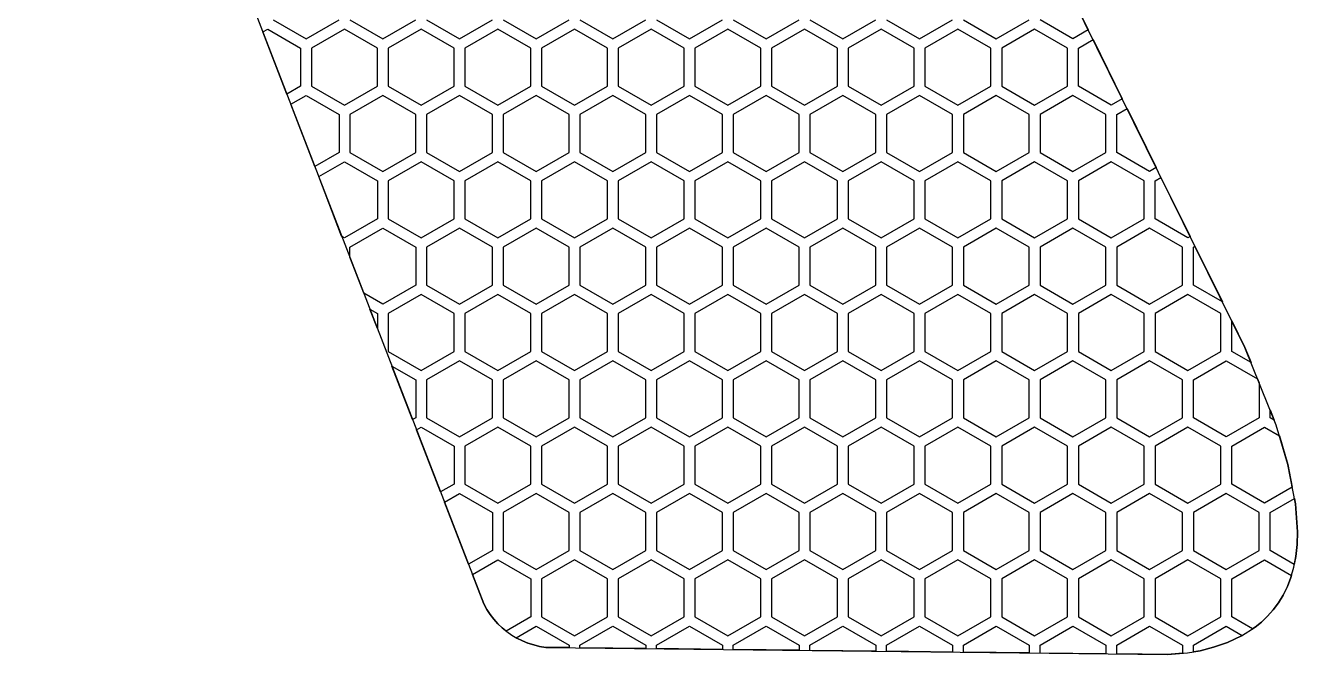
# Model space of a CAD drawing. Extents: x -38 to 90, y -93 to -2.
# Drawn here: x 31.6 to 90.2, y -93.5 to -64.5 of the extents above; entities that cross this region are included whole.
import ezdxf

# ---------------------------------------------------------------- set-up
doc = ezdxf.new("R2010")
doc.units = 0
doc.layers.get('0').update_dxf_attribs({"color": 5})

msp = doc.modelspace()

# ---------------------------------------------------------------- linework, layer by layer
for p, q in [((31.628, -36.469), (52.737, -91.131)), ((87.782, -79.309), (73.194, -49.717)), ((79.222, -61.945), (80.565, -64.669)), ((43.036, -64.2), (44.551, -65.075)), ((44.551, -65.075), (46.067, -64.2)), ((46.567, -64.2), (48.083, -65.075)), ((48.083, -65.075), (49.598, -64.2)), ((50.098, -64.2), (51.614, -65.075)), ((51.614, -65.075), (53.129, -64.2)), ((53.629, -64.2), (55.145, -65.075)), ((55.145, -65.075), (56.66, -64.2)), ((57.16, -64.2), (58.676, -65.075)), ((58.676, -65.075), (60.191, -64.2)), ((60.691, -64.2), (62.207, -65.075)), ((62.207, -65.075), (63.722, -64.2)), ((64.223, -64.2), (65.738, -65.075)), ((65.738, -65.075), (67.254, -64.2)), ((67.754, -64.2), (69.269, -65.075)), ((69.269, -65.075), (70.785, -64.2)), ((71.285, -64.2), (72.8, -65.075)), ((72.8, -65.075), (74.316, -64.2)), ((74.816, -64.2), (76.331, -65.075)), ((76.331, -65.075), (77.847, -64.2)), ((79.863, -65.075), (78.347, -64.2)), ((42.556, -64.766), (42.786, -64.633)), ((43.661, -67.628), (42.556, -64.766)), ((42.786, -64.633), (44.301, -65.508)), ((46.317, -64.633), (44.801, -65.508)), ((47.833, -65.508), (46.317, -64.633)), ((49.848, -64.633), (48.333, -65.508)), ((51.364, -65.508), (49.848, -64.633)), ((53.379, -64.633), (51.864, -65.508)), ((54.895, -65.508), (53.379, -64.633)), ((56.91, -64.633), (55.395, -65.508)), ((58.426, -65.508), (56.91, -64.633)), ((60.441, -64.633), (58.926, -65.508)), ((61.957, -65.508), (60.441, -64.633)), ((63.972, -64.633), (62.457, -65.508)), ((65.488, -65.508), (63.972, -64.633)), ((67.504, -64.633), (65.988, -65.508)), ((69.019, -65.508), (67.504, -64.633)), ((71.035, -64.633), (69.519, -65.508)), ((72.55, -65.508), (71.035, -64.633)), ((74.566, -64.633), (73.05, -65.508)), ((76.081, -65.508), (74.566, -64.633)), ((78.097, -64.633), (76.581, -65.508)), ((79.613, -65.508), (78.097, -64.633)), ((80.565, -64.669), (79.863, -65.075)), ((44.301, -65.508), (44.301, -67.258)), ((44.801, -65.508), (44.801, -67.258)), ((47.833, -67.258), (47.833, -65.508)), ((48.333, -65.508), (48.333, -67.258)), ((51.364, -67.258), (51.364, -65.508)), ((51.864, -65.508), (51.864, -67.258)), ((54.895, -67.258), (54.895, -65.508)), ((55.395, -65.508), (55.395, -67.258)), ((58.426, -67.258), (58.426, -65.508)), ((58.926, -65.508), (58.926, -67.258)), ((61.957, -67.258), (61.957, -65.508)), ((62.457, -65.508), (62.457, -67.258)), ((65.488, -67.258), (65.488, -65.508)), ((65.988, -65.508), (65.988, -67.258)), ((69.019, -67.258), (69.019, -65.508)), ((69.519, -65.508), (69.519, -67.258)), ((72.55, -67.258), (72.55, -65.508)), ((73.05, -65.508), (73.05, -67.258)), ((76.081, -67.258), (76.081, -65.508)), ((76.581, -65.508), (76.581, -67.258)), ((79.613, -67.258), (79.613, -65.508)), ((80.113, -65.508), (80.787, -65.119)), ((80.113, -67.258), (80.113, -65.508)), ((80.787, -65.119), (82.13, -67.843)), ((44.301, -67.258), (43.661, -67.628)), ((44.801, -67.258), (46.317, -68.133)), ((46.317, -68.133), (47.833, -67.258)), ((48.333, -67.258), (49.848, -68.133)), ((49.848, -68.133), (51.364, -67.258)), ((51.864, -67.258), (53.379, -68.133)), ((53.379, -68.133), (54.895, -67.258)), ((55.395, -67.258), (56.91, -68.133)), ((56.91, -68.133), (58.426, -67.258)), ((58.926, -67.258), (60.441, -68.133)), ((60.441, -68.133), (61.957, -67.258)), ((62.457, -67.258), (63.972, -68.133)), ((63.972, -68.133), (65.488, -67.258)), ((65.988, -67.258), (67.504, -68.133)), ((67.504, -68.133), (69.019, -67.258)), ((69.519, -67.258), (71.035, -68.133)), ((71.035, -68.133), (72.55, -67.258)), ((73.05, -67.258), (74.566, -68.133)), ((74.566, -68.133), (76.081, -67.258)), ((76.581, -67.258), (78.097, -68.133)), ((78.097, -68.133), (79.613, -67.258)), ((81.628, -68.133), (80.113, -67.258)), ((43.843, -68.1), (44.551, -67.691)), ((44.551, -67.691), (46.067, -68.566)), ((48.083, -67.691), (46.567, -68.566)), ((49.598, -68.566), (48.083, -67.691)), ((51.614, -67.691), (50.098, -68.566)), ((53.129, -68.566), (51.614, -67.691)), ((55.145, -67.691), (53.629, -68.566)), ((56.66, -68.566), (55.145, -67.691)), ((58.676, -67.691), (57.16, -68.566)), ((60.191, -68.566), (58.676, -67.691)), ((62.207, -67.691), (60.691, -68.566)), ((63.722, -68.566), (62.207, -67.691)), ((65.738, -67.691), (64.223, -68.566)), ((67.254, -68.566), (65.738, -67.691)), ((69.269, -67.691), (67.754, -68.566)), ((70.785, -68.566), (69.269, -67.691)), ((72.8, -67.691), (71.285, -68.566)), ((74.316, -68.566), (72.8, -67.691)), ((76.331, -67.691), (74.816, -68.566)), ((77.847, -68.566), (76.331, -67.691)), ((79.863, -67.691), (78.347, -68.566)), ((81.378, -68.566), (79.863, -67.691)), ((82.13, -67.843), (81.628, -68.133)), ((44.948, -70.962), (43.843, -68.1)), ((81.878, -68.566), (82.352, -68.293)), ((82.352, -68.293), (83.695, -71.017)), ((46.067, -68.566), (46.067, -70.316)), ((46.567, -68.566), (46.567, -70.316)), ((49.598, -70.316), (49.598, -68.566)), ((50.098, -68.566), (50.098, -70.316)), ((53.129, -70.316), (53.129, -68.566)), ((53.629, -68.566), (53.629, -70.316)), ((56.66, -70.316), (56.66, -68.566)), ((57.16, -68.566), (57.16, -70.316)), ((60.191, -70.316), (60.191, -68.566)), ((60.691, -68.566), (60.691, -70.316)), ((63.722, -70.316), (63.722, -68.566)), ((64.223, -68.566), (64.223, -70.316)), ((67.254, -70.316), (67.254, -68.566)), ((67.754, -68.566), (67.754, -70.316)), ((70.785, -70.316), (70.785, -68.566)), ((71.285, -68.566), (71.285, -70.316)), ((74.316, -70.316), (74.316, -68.566)), ((74.816, -68.566), (74.816, -70.316)), ((77.847, -70.316), (77.847, -68.566)), ((78.347, -68.566), (78.347, -70.316)), ((81.378, -70.316), (81.378, -68.566)), ((81.878, -70.316), (81.878, -68.566)), ((46.067, -70.316), (44.948, -70.962)), ((45.131, -71.434), (46.317, -70.749)), ((46.317, -70.749), (47.833, -71.624)), ((46.567, -70.316), (48.083, -71.191)), ((48.083, -71.191), (49.598, -70.316)), ((49.848, -70.749), (48.333, -71.624)), ((51.364, -71.624), (49.848, -70.749)), ((50.098, -70.316), (51.614, -71.191)), ((51.614, -71.191), (53.129, -70.316)), ((53.379, -70.749), (51.864, -71.624)), ((54.895, -71.624), (53.379, -70.749)), ((53.629, -70.316), (55.145, -71.191)), ((55.145, -71.191), (56.66, -70.316)), ((56.91, -70.749), (55.395, -71.624)), ((58.426, -71.624), (56.91, -70.749)), ((57.16, -70.316), (58.676, -71.191)), ((58.676, -71.191), (60.191, -70.316)), ((60.441, -70.749), (58.926, -71.624)), ((61.957, -71.624), (60.441, -70.749)), ((60.691, -70.316), (62.207, -71.191)), ((62.207, -71.191), (63.722, -70.316)), ((63.972, -70.749), (62.457, -71.624)), ((65.488, -71.624), (63.972, -70.749)), ((64.223, -70.316), (65.738, -71.191)), ((65.738, -71.191), (67.254, -70.316)), ((67.504, -70.749), (65.988, -71.624)), ((69.019, -71.624), (67.504, -70.749)), ((67.754, -70.316), (69.269, -71.191)), ((69.269, -71.191), (70.785, -70.316)), ((71.035, -70.749), (69.519, -71.624)), ((72.55, -71.624), (71.035, -70.749)), ((71.285, -70.316), (72.8, -71.191)), ((72.8, -71.191), (74.316, -70.316)), ((74.566, -70.749), (73.05, -71.624)), ((76.081, -71.624), (74.566, -70.749)), ((74.816, -70.316), (76.331, -71.191)), ((76.331, -71.191), (77.847, -70.316)), ((78.097, -70.749), (76.581, -71.624)), ((79.613, -71.624), (78.097, -70.749)), ((78.347, -70.316), (79.863, -71.191)), ((79.863, -71.191), (81.378, -70.316)), ((81.628, -70.749), (80.113, -71.624)), ((83.144, -71.624), (81.628, -70.749)), ((83.394, -71.191), (81.878, -70.316)), ((46.189, -74.175), (45.131, -71.434)), ((83.695, -71.017), (83.394, -71.191)), ((47.833, -71.624), (47.833, -73.374)), ((48.333, -71.624), (48.333, -73.374)), ((51.364, -73.374), (51.364, -71.624)), ((51.864, -71.624), (51.864, -73.374)), ((54.895, -73.374), (54.895, -71.624)), ((55.395, -71.624), (55.395, -73.374)), ((58.426, -73.374), (58.426, -71.624)), ((58.926, -71.624), (58.926, -73.374)), ((61.957, -73.374), (61.957, -71.624)), ((62.457, -71.624), (62.457, -73.374)), ((65.488, -73.374), (65.488, -71.624)), ((65.988, -71.624), (65.988, -73.374)), ((69.019, -73.374), (69.019, -71.624)), ((69.519, -71.624), (69.519, -73.374)), ((72.55, -73.374), (72.55, -71.624)), ((73.05, -71.624), (73.05, -73.374)), ((76.081, -73.374), (76.081, -71.624)), ((76.581, -71.624), (76.581, -73.374)), ((79.613, -73.374), (79.613, -71.624)), ((80.113, -71.624), (80.113, -73.374)), ((83.144, -73.374), (83.144, -71.624)), ((83.644, -71.624), (83.916, -71.467)), ((83.644, -73.374), (83.644, -71.624)), ((83.916, -71.467), (85.259, -74.191)), ((47.833, -73.374), (46.317, -74.249)), ((46.567, -74.682), (48.083, -73.807)), ((48.083, -73.807), (49.598, -74.682)), ((48.333, -73.374), (49.848, -74.249)), ((49.848, -74.249), (51.364, -73.374)), ((51.614, -73.807), (50.098, -74.682)), ((53.129, -74.682), (51.614, -73.807)), ((51.864, -73.374), (53.379, -74.249)), ((53.379, -74.249), (54.895, -73.374)), ((55.145, -73.807), (53.629, -74.682)), ((56.66, -74.682), (55.145, -73.807)), ((55.395, -73.374), (56.91, -74.249)), ((56.91, -74.249), (58.426, -73.374)), ((58.676, -73.807), (57.16, -74.682)), ((60.191, -74.682), (58.676, -73.807)), ((58.926, -73.374), (60.441, -74.249)), ((60.441, -74.249), (61.957, -73.374)), ((62.207, -73.807), (60.691, -74.682)), ((63.722, -74.682), (62.207, -73.807)), ((62.457, -73.374), (63.972, -74.249)), ((63.972, -74.249), (65.488, -73.374)), ((65.738, -73.807), (64.223, -74.682)), ((67.254, -74.682), (65.738, -73.807)), ((65.988, -73.374), (67.504, -74.249)), ((67.504, -74.249), (69.019, -73.374)), ((69.269, -73.807), (67.754, -74.682)), ((70.785, -74.682), (69.269, -73.807)), ((69.519, -73.374), (71.035, -74.249)), ((71.035, -74.249), (72.55, -73.374)), ((72.8, -73.807), (71.285, -74.682)), ((74.316, -74.682), (72.8, -73.807)), ((73.05, -73.374), (74.566, -74.249)), ((74.566, -74.249), (76.081, -73.374)), ((76.331, -73.807), (74.816, -74.682)), ((77.847, -74.682), (76.331, -73.807)), ((76.581, -73.374), (78.097, -74.249)), ((78.097, -74.249), (79.613, -73.374)), ((79.863, -73.807), (78.347, -74.682)), ((81.378, -74.682), (79.863, -73.807)), ((80.113, -73.374), (81.628, -74.249)), ((81.628, -74.249), (83.144, -73.374)), ((83.394, -73.807), (81.878, -74.682)), ((84.909, -74.682), (83.394, -73.807)), ((85.159, -74.249), (83.644, -73.374)), ((46.317, -74.249), (46.189, -74.175)), ((85.259, -74.191), (85.159, -74.249)), ((46.567, -75.153), (46.567, -74.682)), ((49.598, -74.682), (49.598, -76.432)), ((50.098, -74.682), (50.098, -76.432)), ((53.129, -76.432), (53.129, -74.682)), ((53.629, -74.682), (53.629, -76.432)), ((56.66, -76.432), (56.66, -74.682)), ((57.16, -74.682), (57.16, -76.432)), ((60.191, -76.432), (60.191, -74.682)), ((60.691, -74.682), (60.691, -76.432)), ((63.722, -76.432), (63.722, -74.682)), ((64.223, -74.682), (64.223, -76.432)), ((67.254, -76.432), (67.254, -74.682)), ((67.754, -74.682), (67.754, -76.432)), ((70.785, -76.432), (70.785, -74.682)), ((71.285, -74.682), (71.285, -76.432)), ((74.316, -76.432), (74.316, -74.682)), ((74.816, -74.682), (74.816, -76.432)), ((77.847, -76.432), (77.847, -74.682)), ((78.347, -74.682), (78.347, -76.432)), ((81.378, -76.432), (81.378, -74.682)), ((81.878, -74.682), (81.878, -76.432)), ((84.909, -76.432), (84.909, -74.682)), ((85.409, -74.682), (85.481, -74.641)), ((85.409, -76.432), (85.409, -74.682)), ((85.481, -74.641), (86.744, -77.203)), ((47.203, -76.799), (46.567, -75.153)), ((49.598, -76.432), (48.083, -77.307)), ((50.098, -76.432), (51.614, -77.307)), ((51.614, -77.307), (53.129, -76.432)), ((53.629, -76.432), (55.145, -77.307)), ((55.145, -77.307), (56.66, -76.432)), ((57.16, -76.432), (58.676, -77.307)), ((58.676, -77.307), (60.191, -76.432)), ((60.691, -76.432), (62.207, -77.307)), ((62.207, -77.307), (63.722, -76.432)), ((64.223, -76.432), (65.738, -77.307)), ((65.738, -77.307), (67.254, -76.432)), ((67.754, -76.432), (69.269, -77.307)), ((69.269, -77.307), (70.785, -76.432)), ((71.285, -76.432), (72.8, -77.307)), ((72.8, -77.307), (74.316, -76.432)), ((74.816, -76.432), (76.331, -77.307)), ((76.331, -77.307), (77.847, -76.432)), ((78.347, -76.432), (79.863, -77.307)), ((79.863, -77.307), (81.378, -76.432)), ((81.878, -76.432), (83.394, -77.307)), ((83.394, -77.307), (84.909, -76.432)), ((86.744, -77.203), (85.409, -76.432)), ((48.083, -77.307), (47.203, -76.799)), ((49.848, -76.865), (48.333, -77.74)), ((51.364, -77.74), (49.848, -76.865)), ((53.379, -76.865), (51.864, -77.74)), ((54.895, -77.74), (53.379, -76.865)), ((56.91, -76.865), (55.395, -77.74)), ((58.426, -77.74), (56.91, -76.865)), ((60.441, -76.865), (58.926, -77.74)), ((61.957, -77.74), (60.441, -76.865)), ((63.972, -76.865), (62.457, -77.74)), ((65.488, -77.74), (63.972, -76.865)), ((67.504, -76.865), (65.988, -77.74)), ((69.019, -77.74), (67.504, -76.865)), ((71.035, -76.865), (69.519, -77.74)), ((72.55, -77.74), (71.035, -76.865)), ((74.566, -76.865), (73.05, -77.74)), ((76.081, -77.74), (74.566, -76.865)), ((78.097, -76.865), (76.581, -77.74)), ((79.613, -77.74), (78.097, -76.865)), ((81.628, -76.865), (80.113, -77.74)), ((83.144, -77.74), (81.628, -76.865)), ((85.159, -76.865), (83.644, -77.74)), ((86.675, -77.74), (85.159, -76.865)), ((47.489, -77.542), (47.833, -77.74)), ((47.833, -78.43), (47.489, -77.542)), ((47.833, -77.74), (47.833, -78.43)), ((48.333, -77.74), (48.333, -79.49)), ((51.364, -79.49), (51.364, -77.74)), ((51.864, -77.74), (51.864, -79.49)), ((54.895, -79.49), (54.895, -77.74)), ((55.395, -77.74), (55.395, -79.49)), ((58.426, -79.49), (58.426, -77.74)), ((58.926, -77.74), (58.926, -79.49)), ((61.957, -79.49), (61.957, -77.74)), ((62.457, -77.74), (62.457, -79.49)), ((65.488, -79.49), (65.488, -77.74)), ((65.988, -77.74), (65.988, -79.49)), ((69.019, -79.49), (69.019, -77.74)), ((69.519, -77.74), (69.519, -79.49)), ((72.55, -79.49), (72.55, -77.74)), ((73.05, -77.74), (73.05, -79.49)), ((76.081, -79.49), (76.081, -77.74)), ((76.581, -77.74), (76.581, -79.49)), ((79.613, -79.49), (79.613, -77.74)), ((80.113, -77.74), (80.113, -79.49)), ((83.144, -79.49), (83.144, -77.74)), ((83.644, -77.74), (83.644, -79.49)), ((86.675, -79.49), (86.675, -77.74)), ((87.175, -79.49), (87.175, -78.077)), ((87.175, -78.077), (87.782, -79.309)), ((48.333, -79.49), (49.848, -80.365)), ((49.848, -80.365), (51.364, -79.49)), ((51.864, -79.49), (53.379, -80.365)), ((53.379, -80.365), (54.895, -79.49)), ((55.395, -79.49), (56.91, -80.365)), ((56.91, -80.365), (58.426, -79.49)), ((58.926, -79.49), (60.441, -80.365)), ((60.441, -80.365), (61.957, -79.49)), ((62.457, -79.49), (63.972, -80.365)), ((63.972, -80.365), (65.488, -79.49)), ((65.988, -79.49), (67.504, -80.365)), ((67.504, -80.365), (69.019, -79.49)), ((69.519, -79.49), (71.035, -80.365)), ((71.035, -80.365), (72.55, -79.49)), ((73.05, -79.49), (74.566, -80.365)), ((74.566, -80.365), (76.081, -79.49)), ((76.581, -79.49), (78.097, -80.365)), ((78.097, -80.365), (79.613, -79.49)), ((80.113, -79.49), (81.628, -80.365)), ((81.628, -80.365), (83.144, -79.49)), ((83.644, -79.49), (85.159, -80.365)), ((85.159, -80.365), (86.675, -79.49)), ((88.062, -80.003), (87.175, -79.49)), ((87.782, -79.309), (88.062, -80.003)), ((89.227, -82.887), (87.782, -79.309)), ((48.503, -80.166), (49.598, -80.798)), ((49.455, -82.631), (48.503, -80.166)), ((51.614, -79.923), (50.098, -80.798)), ((53.129, -80.798), (51.614, -79.923)), ((55.145, -79.923), (53.629, -80.798)), ((56.66, -80.798), (55.145, -79.923)), ((58.676, -79.923), (57.16, -80.798)), ((60.191, -80.798), (58.676, -79.923)), ((62.207, -79.923), (60.691, -80.798)), ((63.722, -80.798), (62.207, -79.923)), ((65.738, -79.923), (64.223, -80.798)), ((67.254, -80.798), (65.738, -79.923)), ((69.269, -79.923), (67.754, -80.798)), ((70.785, -80.798), (69.269, -79.923)), ((72.8, -79.923), (71.285, -80.798)), ((74.316, -80.798), (72.8, -79.923)), ((76.331, -79.923), (74.816, -80.798)), ((77.847, -80.798), (76.331, -79.923)), ((79.863, -79.923), (78.347, -80.798)), ((81.378, -80.798), (79.863, -79.923)), ((83.394, -79.923), (81.878, -80.798)), ((84.909, -80.798), (83.394, -79.923)), ((85.409, -80.798), (86.925, -79.923)), ((86.925, -79.923), (88.366, -80.756)), ((49.598, -80.798), (49.598, -82.548)), ((50.098, -80.798), (50.098, -82.548)), ((53.129, -82.548), (53.129, -80.798)), ((53.629, -80.798), (53.629, -82.548)), ((56.66, -82.548), (56.66, -80.798)), ((57.16, -80.798), (57.16, -82.548)), ((60.191, -82.548), (60.191, -80.798)), ((60.691, -80.798), (60.691, -82.548)), ((63.722, -82.548), (63.722, -80.798)), ((64.223, -80.798), (64.223, -82.548)), ((67.254, -82.548), (67.254, -80.798)), ((67.754, -80.798), (67.754, -82.548)), ((70.785, -82.548), (70.785, -80.798)), ((71.285, -80.798), (71.285, -82.548)), ((74.316, -82.548), (74.316, -80.798)), ((74.816, -80.798), (74.816, -82.548)), ((77.847, -82.548), (77.847, -80.798)), ((78.347, -80.798), (78.347, -82.548)), ((81.378, -82.548), (81.378, -80.798)), ((81.878, -80.798), (81.878, -82.548)), ((84.909, -82.548), (84.909, -80.798)), ((85.409, -82.548), (85.409, -80.798)), ((88.366, -80.756), (88.44, -80.938)), ((88.44, -80.938), (88.44, -82.548)), ((49.598, -82.548), (49.455, -82.631)), ((50.098, -82.548), (51.614, -83.423)), ((51.614, -83.423), (53.129, -82.548)), ((53.629, -82.548), (55.145, -83.423)), ((55.145, -83.423), (56.66, -82.548)), ((57.16, -82.548), (58.676, -83.423)), ((58.676, -83.423), (60.191, -82.548)), ((60.691, -82.548), (62.207, -83.423)), ((62.207, -83.423), (63.722, -82.548)), ((64.223, -82.548), (65.738, -83.423)), ((65.738, -83.423), (67.254, -82.548)), ((67.754, -82.548), (69.269, -83.423)), ((69.269, -83.423), (70.785, -82.548)), ((71.285, -82.548), (72.8, -83.423)), ((72.8, -83.423), (74.316, -82.548)), ((74.816, -82.548), (76.331, -83.423)), ((76.331, -83.423), (77.847, -82.548)), ((78.347, -82.548), (79.863, -83.423)), ((79.863, -83.423), (81.378, -82.548)), ((81.878, -82.548), (83.394, -83.423)), ((83.394, -83.423), (84.909, -82.548)), ((86.925, -83.423), (85.409, -82.548)), ((88.44, -82.548), (86.925, -83.423)), ((88.94, -82.548), (88.94, -82.176)), ((88.94, -82.176), (89.136, -82.661)), ((89.136, -82.661), (88.94, -82.548)), ((49.637, -83.103), (49.848, -82.981)), ((50.742, -85.965), (49.637, -83.103)), ((49.848, -82.981), (51.364, -83.856)), ((53.379, -82.981), (51.864, -83.856)), ((54.895, -83.856), (53.379, -82.981)), ((56.91, -82.981), (55.395, -83.856)), ((58.426, -83.856), (56.91, -82.981)), ((60.441, -82.981), (58.926, -83.856)), ((61.957, -83.856), (60.441, -82.981)), ((63.972, -82.981), (62.457, -83.856)), ((65.488, -83.856), (63.972, -82.981)), ((67.504, -82.981), (65.988, -83.856)), ((69.019, -83.856), (67.504, -82.981)), ((71.035, -82.981), (69.519, -83.856)), ((72.55, -83.856), (71.035, -82.981)), ((74.566, -82.981), (73.05, -83.856)), ((76.081, -83.856), (74.566, -82.981)), ((78.097, -82.981), (76.581, -83.856)), ((79.613, -83.856), (78.097, -82.981)), ((81.628, -82.981), (80.113, -83.856)), ((83.144, -83.856), (81.628, -82.981)), ((85.159, -82.981), (83.644, -83.856)), ((86.675, -83.856), (85.159, -82.981)), ((87.175, -83.856), (88.69, -82.981)), ((88.69, -82.981), (89.37, -83.373)), ((89.757, -84.697), (89.227, -82.887)), ((89.37, -83.373), (89.757, -84.697)), ((51.364, -83.856), (51.364, -85.606)), ((51.864, -83.856), (51.864, -85.606)), ((54.895, -85.606), (54.895, -83.856)), ((55.395, -83.856), (55.395, -85.606)), ((58.426, -85.606), (58.426, -83.856)), ((58.926, -83.856), (58.926, -85.606)), ((61.957, -85.606), (61.957, -83.856)), ((62.457, -83.856), (62.457, -85.606)), ((65.488, -85.606), (65.488, -83.856)), ((65.988, -83.856), (65.988, -85.606)), ((69.019, -85.606), (69.019, -83.856)), ((69.519, -83.856), (69.519, -85.606)), ((72.55, -85.606), (72.55, -83.856)), ((73.05, -83.856), (73.05, -85.606)), ((76.081, -85.606), (76.081, -83.856)), ((76.581, -83.856), (76.581, -85.606)), ((79.613, -85.606), (79.613, -83.856)), ((80.113, -83.856), (80.113, -85.606)), ((83.144, -85.606), (83.144, -83.856)), ((83.644, -83.856), (83.644, -85.606)), ((86.675, -85.606), (86.675, -83.856)), ((87.175, -85.606), (87.175, -83.856)), ((89.757, -84.697), (89.961, -85.748)), ((90.11, -86.516), (89.757, -84.697)), ((51.364, -85.606), (50.742, -85.965)), ((50.925, -86.437), (51.614, -86.039)), ((51.614, -86.039), (53.129, -86.914)), ((51.864, -85.606), (53.379, -86.481)), ((53.379, -86.481), (54.895, -85.606)), ((55.145, -86.039), (53.629, -86.914)), ((56.66, -86.914), (55.145, -86.039)), ((55.395, -85.606), (56.91, -86.481)), ((56.91, -86.481), (58.426, -85.606)), ((58.676, -86.039), (57.16, -86.914)), ((60.191, -86.914), (58.676, -86.039)), ((58.926, -85.606), (60.441, -86.481)), ((60.441, -86.481), (61.957, -85.606)), ((62.207, -86.039), (60.691, -86.914)), ((63.722, -86.914), (62.207, -86.039)), ((62.457, -85.606), (63.972, -86.481)), ((63.972, -86.481), (65.488, -85.606)), ((65.738, -86.039), (64.223, -86.914)), ((67.254, -86.914), (65.738, -86.039)), ((65.988, -85.606), (67.504, -86.481)), ((67.504, -86.481), (69.019, -85.606)), ((69.269, -86.039), (67.754, -86.914)), ((70.785, -86.914), (69.269, -86.039)), ((69.519, -85.606), (71.035, -86.481)), ((71.035, -86.481), (72.55, -85.606)), ((72.8, -86.039), (71.285, -86.914)), ((74.316, -86.914), (72.8, -86.039)), ((73.05, -85.606), (74.566, -86.481)), ((74.566, -86.481), (76.081, -85.606)), ((76.331, -86.039), (74.816, -86.914)), ((77.847, -86.914), (76.331, -86.039)), ((76.581, -85.606), (78.097, -86.481)), ((78.097, -86.481), (79.613, -85.606)), ((79.863, -86.039), (78.347, -86.914)), ((81.378, -86.914), (79.863, -86.039)), ((80.113, -85.606), (81.628, -86.481)), ((81.628, -86.481), (83.144, -85.606)), ((83.394, -86.039), (81.878, -86.914)), ((84.909, -86.914), (83.394, -86.039)), ((83.644, -85.606), (85.159, -86.481)), ((85.159, -86.481), (86.675, -85.606)), ((86.925, -86.039), (85.409, -86.914)), ((88.44, -86.914), (86.925, -86.039)), ((88.69, -86.481), (87.175, -85.606)), ((89.961, -85.748), (88.69, -86.481)), ((52.03, -89.299), (50.925, -86.437)), ((88.94, -86.914), (90.061, -86.267)), ((90.061, -86.267), (90.11, -86.516)), ((90.11, -86.516), (90.206, -87.812)), ((90.206, -87.812), (90.11, -86.516)), ((53.129, -86.914), (53.129, -88.664)), ((53.629, -86.914), (53.629, -88.664)), ((56.66, -88.664), (56.66, -86.914)), ((57.16, -86.914), (57.16, -88.664)), ((60.191, -88.664), (60.191, -86.914)), ((60.691, -86.914), (60.691, -88.664)), ((63.722, -88.664), (63.722, -86.914)), ((64.223, -86.914), (64.223, -88.664)), ((67.254, -88.664), (67.254, -86.914)), ((67.754, -86.914), (67.754, -88.664)), ((70.785, -88.664), (70.785, -86.914)), ((71.285, -86.914), (71.285, -88.664)), ((74.316, -88.664), (74.316, -86.914)), ((74.816, -86.914), (74.816, -88.664)), ((77.847, -88.664), (77.847, -86.914)), ((78.347, -86.914), (78.347, -88.664)), ((81.378, -88.664), (81.378, -86.914)), ((81.878, -86.914), (81.878, -88.664)), ((84.909, -88.664), (84.909, -86.914)), ((85.409, -86.914), (85.409, -88.664)), ((88.44, -88.664), (88.44, -86.914)), ((88.94, -88.664), (88.94, -86.914)), ((90.206, -87.812), (90.187, -88.395)), ((90.187, -88.395), (90.206, -87.812)), ((90.187, -88.395), (90.128, -88.937)), ((90.128, -88.937), (90.187, -88.395)), ((53.129, -88.664), (52.03, -89.299)), ((53.629, -88.664), (55.145, -89.539)), ((55.145, -89.539), (56.66, -88.664)), ((57.16, -88.664), (58.676, -89.539)), ((58.676, -89.539), (60.191, -88.664)), ((60.691, -88.664), (62.207, -89.539)), ((62.207, -89.539), (63.722, -88.664)), ((64.223, -88.664), (65.738, -89.539)), ((65.738, -89.539), (67.254, -88.664)), ((67.754, -88.664), (69.269, -89.539)), ((69.269, -89.539), (70.785, -88.664)), ((71.285, -88.664), (72.8, -89.539)), ((72.8, -89.539), (74.316, -88.664)), ((74.816, -88.664), (76.331, -89.539)), ((76.331, -89.539), (77.847, -88.664)), ((78.347, -88.664), (79.863, -89.539)), ((79.863, -89.539), (81.378, -88.664)), ((81.878, -88.664), (83.394, -89.539)), ((83.394, -89.539), (84.909, -88.664)), ((85.409, -88.664), (86.925, -89.539)), ((86.925, -89.539), (88.44, -88.664)), ((90.057, -89.309), (88.94, -88.664)), ((90.031, -89.439), (90.128, -88.937)), ((90.128, -88.937), (90.057, -89.309)), ((52.212, -89.771), (53.379, -89.097)), ((53.379, -89.097), (54.895, -89.972)), ((56.91, -89.097), (55.395, -89.972)), ((58.426, -89.972), (56.91, -89.097)), ((60.441, -89.097), (58.926, -89.972)), ((61.957, -89.972), (60.441, -89.097)), ((63.972, -89.097), (62.457, -89.972)), ((65.488, -89.972), (63.972, -89.097)), ((67.504, -89.097), (65.988, -89.972)), ((69.019, -89.972), (67.504, -89.097)), ((71.035, -89.097), (69.519, -89.972)), ((72.55, -89.972), (71.035, -89.097)), ((74.566, -89.097), (73.05, -89.972)), ((76.081, -89.972), (74.566, -89.097)), ((78.097, -89.097), (76.581, -89.972)), ((79.613, -89.972), (78.097, -89.097)), ((81.628, -89.097), (80.113, -89.972)), ((83.144, -89.972), (81.628, -89.097)), ((85.159, -89.097), (83.644, -89.972)), ((86.675, -89.972), (85.159, -89.097)), ((87.175, -89.972), (88.69, -89.097)), ((88.69, -89.097), (89.926, -89.811)), ((89.9, -89.903), (90.031, -89.439)), ((52.737, -91.131), (52.212, -89.771)), ((54.895, -89.972), (54.895, -91.722)), ((55.395, -89.972), (55.395, -91.722)), ((58.426, -91.722), (58.426, -89.972)), ((58.926, -89.972), (58.926, -91.722)), ((61.957, -91.722), (61.957, -89.972)), ((62.457, -89.972), (62.457, -91.722)), ((65.488, -91.722), (65.488, -89.972)), ((65.988, -89.972), (65.988, -91.722)), ((69.019, -91.722), (69.019, -89.972)), ((69.519, -89.972), (69.519, -91.722)), ((72.55, -91.722), (72.55, -89.972)), ((73.05, -89.972), (73.05, -91.722)), ((76.081, -91.722), (76.081, -89.972)), ((76.581, -89.972), (76.581, -91.722)), ((79.613, -91.722), (79.613, -89.972)), ((80.113, -89.972), (80.113, -91.722)), ((83.144, -91.722), (83.144, -89.972)), ((83.644, -89.972), (83.644, -91.722)), ((86.675, -91.722), (86.675, -89.972)), ((87.175, -91.722), (87.175, -89.972)), ((89.9, -89.903), (89.736, -90.33)), ((89.736, -90.33), (89.9, -89.903)), ((89.926, -89.811), (89.9, -89.903)), ((89.544, -90.721), (89.325, -91.079)), ((89.325, -91.079), (89.544, -90.721)), ((89.736, -90.33), (89.544, -90.721)), ((89.544, -90.721), (89.736, -90.33)), ((52.874, -91.379), (52.737, -91.131)), ((52.737, -91.131), (52.874, -91.379)), ((53.028, -91.614), (52.874, -91.379)), ((52.874, -91.379), (53.028, -91.614)), ((89.325, -91.079), (89.083, -91.404)), ((89.083, -91.404), (89.325, -91.079)), ((53.199, -91.835), (53.028, -91.614)), ((53.028, -91.614), (53.199, -91.835)), ((53.384, -92.041), (53.199, -91.835)), ((53.199, -91.835), (53.384, -92.041)), ((54.895, -91.722), (53.761, -92.377)), ((55.395, -91.722), (56.91, -92.597)), ((56.91, -92.597), (58.426, -91.722)), ((58.926, -91.722), (60.441, -92.597)), ((60.441, -92.597), (61.957, -91.722)), ((62.457, -91.722), (63.972, -92.597)), ((63.972, -92.597), (65.488, -91.722)), ((65.988, -91.722), (67.504, -92.597)), ((67.504, -92.597), (69.019, -91.722)), ((69.519, -91.722), (71.035, -92.597)), ((71.035, -92.597), (72.55, -91.722)), ((73.05, -91.722), (74.566, -92.597)), ((74.566, -92.597), (76.081, -91.722)), ((76.581, -91.722), (78.097, -92.597)), ((78.097, -92.597), (79.613, -91.722)), ((80.113, -91.722), (81.628, -92.597)), ((81.628, -92.597), (83.144, -91.722)), ((83.644, -91.722), (85.159, -92.597)), ((85.159, -92.597), (86.675, -91.722)), ((88.132, -92.275), (87.175, -91.722)), ((88.541, -91.964), (88.246, -92.202)), ((88.246, -92.202), (88.541, -91.964)), ((88.821, -91.699), (88.541, -91.964)), ((88.541, -91.964), (88.821, -91.699)), ((89.083, -91.404), (88.821, -91.699)), ((88.821, -91.699), (89.083, -91.404)), ((53.585, -92.232), (53.384, -92.041)), ((53.384, -92.041), (53.585, -92.232)), ((53.761, -92.377), (53.585, -92.232)), ((53.585, -92.232), (53.798, -92.407)), ((53.798, -92.407), (54.025, -92.566)), ((54.226, -92.686), (55.145, -92.155)), ((55.145, -92.155), (56.66, -93.03)), ((57.16, -93.03), (58.676, -92.155)), ((58.676, -92.155), (60.191, -93.03)), ((60.691, -93.03), (62.207, -92.155)), ((62.207, -92.155), (63.722, -93.03)), ((64.223, -93.03), (65.738, -92.155)), ((65.738, -92.155), (67.254, -93.03)), ((67.754, -93.03), (69.269, -92.155)), ((69.269, -92.155), (70.785, -93.03)), ((71.285, -93.03), (72.8, -92.155)), ((72.8, -92.155), (74.316, -93.03)), ((74.816, -93.03), (76.331, -92.155)), ((76.331, -92.155), (77.847, -93.03)), ((78.347, -93.03), (79.863, -92.155)), ((79.863, -92.155), (81.378, -93.03)), ((81.878, -93.03), (83.394, -92.155)), ((83.394, -92.155), (84.909, -93.03)), ((85.409, -93.03), (86.925, -92.155)), ((86.925, -92.155), (87.658, -92.579)), ((87.626, -92.599), (88.246, -92.202)), ((88.246, -92.202), (88.132, -92.275)), ((54.025, -92.566), (54.262, -92.707)), ((54.262, -92.707), (54.226, -92.686)), ((54.51, -92.831), (54.262, -92.707)), ((54.262, -92.707), (54.51, -92.831)), ((54.767, -92.935), (54.51, -92.831)), ((54.51, -92.831), (54.767, -92.935)), ((55.033, -93.02), (54.767, -92.935)), ((54.767, -92.935), (55.033, -93.02)), ((55.306, -93.085), (55.033, -93.02)), ((55.033, -93.02), (55.306, -93.085)), ((55.586, -93.13), (55.306, -93.085)), ((55.306, -93.085), (55.586, -93.13)), ((56.66, -93.142), (55.586, -93.13)), ((55.586, -93.13), (84.216, -93.463)), ((56.66, -93.03), (56.66, -93.142)), ((57.16, -93.148), (57.16, -93.03)), ((60.191, -93.03), (60.191, -93.183)), ((60.691, -93.189), (60.691, -93.03)), ((63.722, -93.03), (63.722, -93.224)), ((64.223, -93.23), (64.223, -93.03)), ((67.254, -93.03), (67.254, -93.266)), ((67.754, -93.271), (67.754, -93.03)), ((70.785, -93.03), (70.785, -93.307)), ((71.285, -93.313), (71.285, -93.03)), ((74.316, -93.03), (74.316, -93.348)), ((74.816, -93.354), (74.816, -93.03)), ((77.847, -93.03), (77.847, -93.389)), ((78.347, -93.395), (78.347, -93.03)), ((81.378, -93.03), (81.378, -93.43)), ((81.878, -93.436), (81.878, -93.03)), ((84.909, -93.03), (84.909, -93.404)), ((85.409, -93.337), (85.409, -93.03)), ((86.336, -93.129), (85.714, -93.285)), ((85.714, -93.285), (86.336, -93.129)), ((86.981, -92.904), (86.336, -93.129)), ((86.336, -93.129), (86.981, -92.904)), ((87.626, -92.599), (86.981, -92.904)), ((86.981, -92.904), (87.626, -92.599)), ((87.658, -92.579), (87.626, -92.599)), ((60.191, -93.183), (57.16, -93.148)), ((63.722, -93.224), (60.691, -93.189)), ((67.254, -93.266), (64.223, -93.23)), ((70.785, -93.307), (67.754, -93.271)), ((74.316, -93.348), (71.285, -93.313)), ((77.847, -93.389), (74.816, -93.354)), ((81.378, -93.43), (78.347, -93.395)), ((84.216, -93.463), (81.878, -93.436)), ((84.216, -93.463), (85.138, -93.384)), ((84.909, -93.404), (84.216, -93.463)), ((85.138, -93.384), (85.714, -93.285)), ((85.714, -93.285), (85.409, -93.337))]:
    msp.add_line(p, q)

doc.saveas('drawing.dxf')
